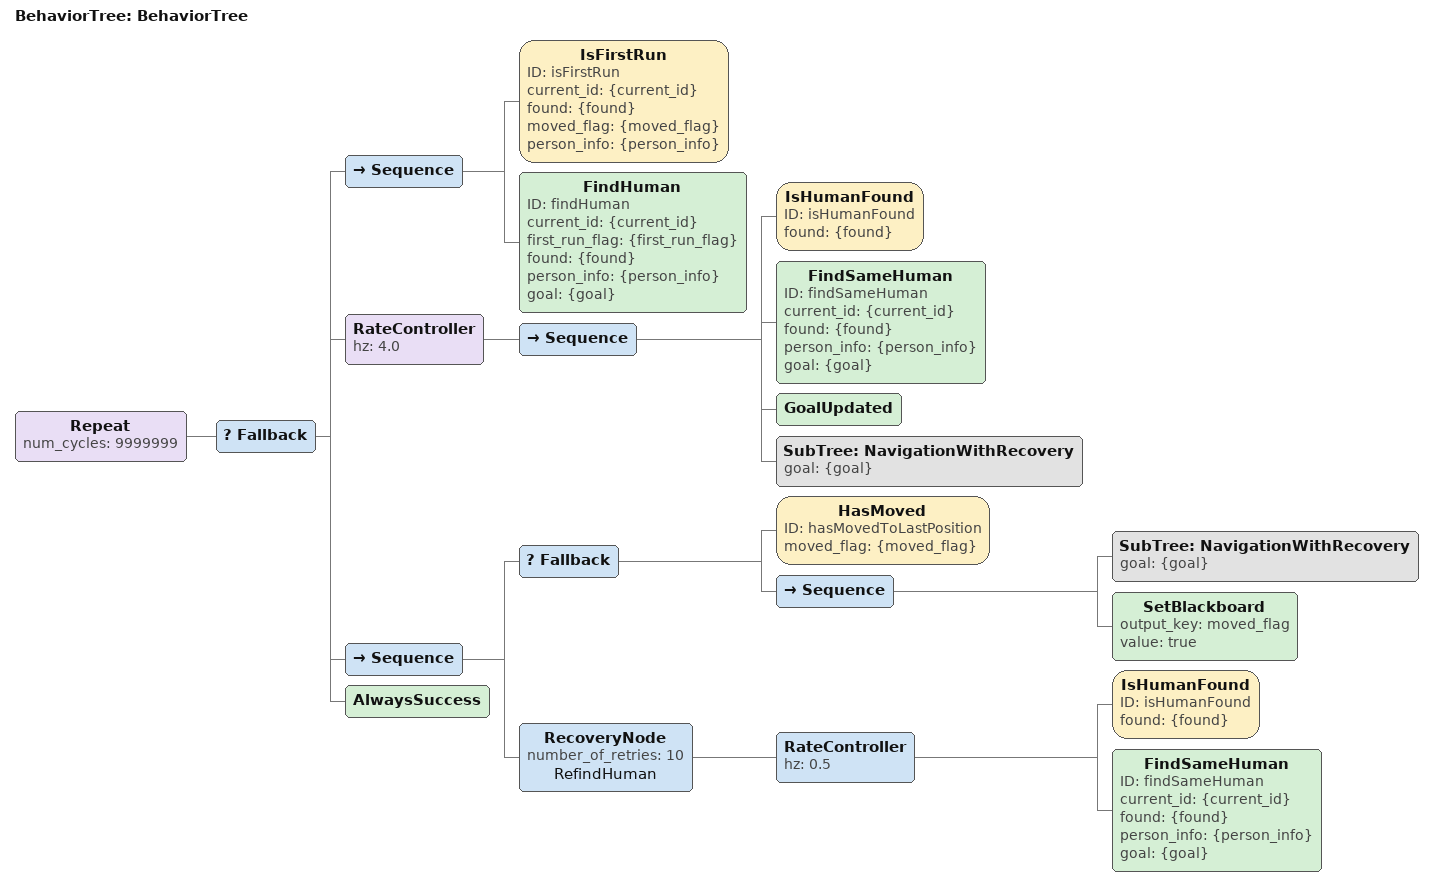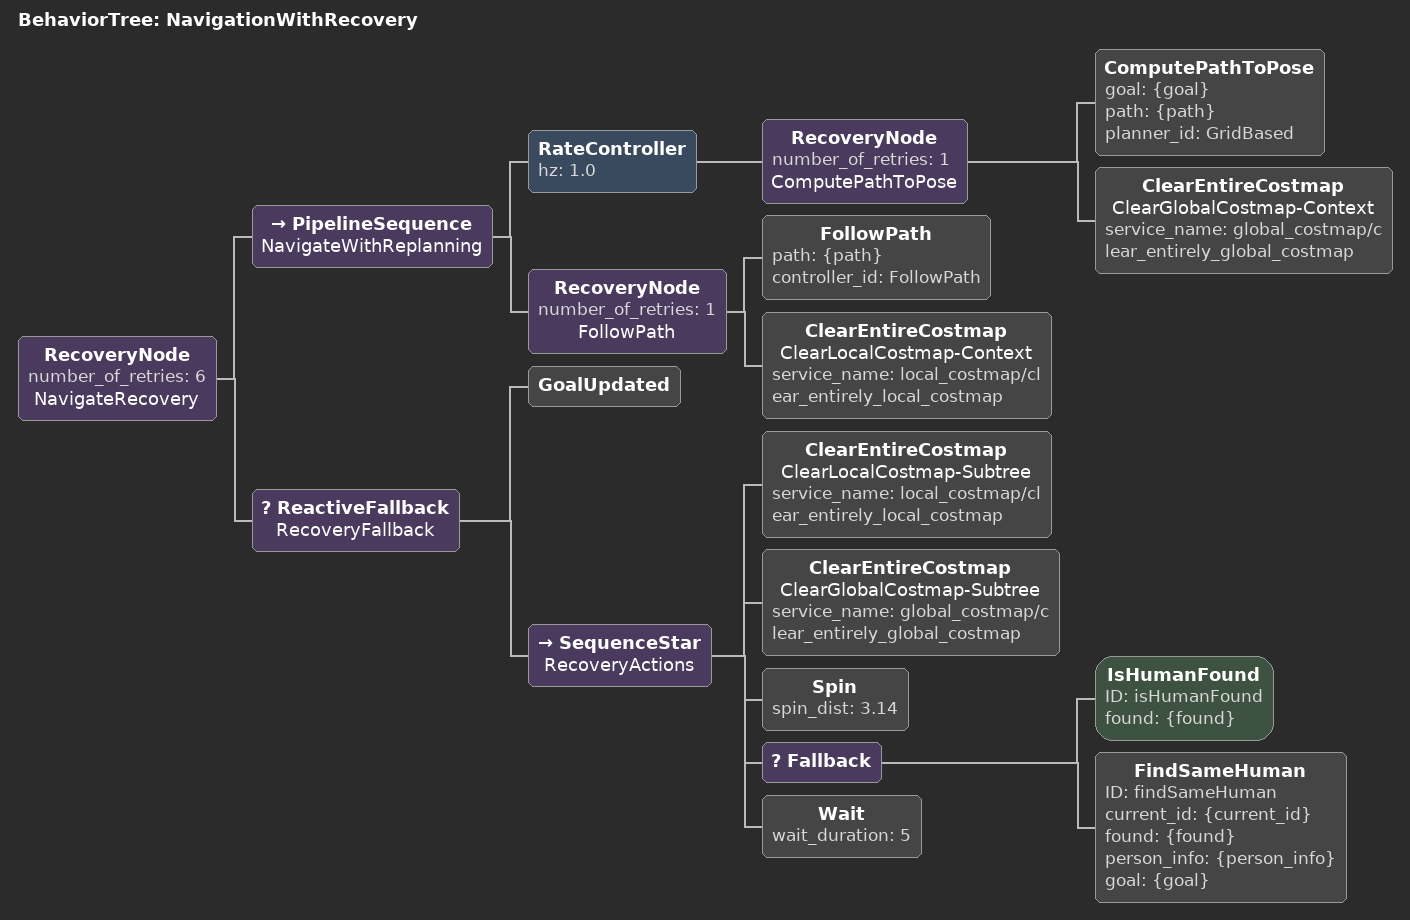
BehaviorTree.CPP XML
<?xml version="1.0"?>
<root main_tree_to_execute="BehaviorTree">
	<BehaviorTree ID="BehaviorTree">
		<Repeat num_cycles="9999999">
			<Fallback>
				<Sequence>
					<IsFirstRun ID="isFirstRun" current_id="{current_id}" found="{found}" moved_flag="{moved_flag}" person_info="{person_info}" />
					<FindHuman ID="findHuman" current_id="{current_id}" first_run_flag="{first_run_flag}" found="{found}" person_info="{person_info}" goal="{goal}"/>
				</Sequence>
				<RateController hz="4.0">
					<Sequence>
						<IsHumanFound ID="isHumanFound" found="{found}"/>
						<FindSameHuman ID="findSameHuman" current_id="{current_id}" found="{found}" person_info="{person_info}" goal="{goal}" />
						<GoalUpdated/>
                        <SubTree ID="NavigationWithRecovery" goal="{goal}"/>
					</Sequence>
				</RateController>
				<Sequence>
					<Fallback>
						<HasMoved ID="hasMovedToLastPosition" moved_flag="{moved_flag}"/>
						<Sequence>
							<SubTree ID="NavigationWithRecovery" goal="{goal}"/>
							<SetBlackboard output_key="moved_flag" value="true" />
						</Sequence>
					</Fallback>
					<RecoveryNode number_of_retries="10" name="RefindHuman">
						<RateController hz="0.5">
							<IsHumanFound ID="isHumanFound" found="{found}"/>
							<FindSameHuman ID="findSameHuman" current_id="{current_id}" found="{found}" person_info="{person_info}" goal="{goal}" />
						</RateController>
					</RecoveryNode>
				</Sequence>
				<AlwaysSuccess/>
			</Fallback>
		</Repeat>
	</BehaviorTree>

    <BehaviorTree ID="NavigationWithRecovery">
       <RecoveryNode number_of_retries="6" name="NavigateRecovery">
								<PipelineSequence name="NavigateWithReplanning">
									<RateController hz="1.0">
										<RecoveryNode number_of_retries="1" name="ComputePathToPose">
											<ComputePathToPose goal="{goal}" path="{path}" planner_id="GridBased"/>
											<ClearEntireCostmap name="ClearGlobalCostmap-Context" service_name="global_costmap/clear_entirely_global_costmap"/>
										</RecoveryNode>
									</RateController>
									<RecoveryNode number_of_retries="1" name="FollowPath">
										<FollowPath path="{path}" controller_id="FollowPath"/>
										<ClearEntireCostmap name="ClearLocalCostmap-Context" service_name="local_costmap/clear_entirely_local_costmap"/>
									</RecoveryNode>
								</PipelineSequence>
								<ReactiveFallback name="RecoveryFallback">
									<GoalUpdated/>
									<SequenceStar name="RecoveryActions">
										<ClearEntireCostmap name="ClearLocalCostmap-Subtree" service_name="local_costmap/clear_entirely_local_costmap"/>
										<ClearEntireCostmap name="ClearGlobalCostmap-Subtree" service_name="global_costmap/clear_entirely_global_costmap"/>
										<Spin spin_dist="3.14"/>
										<Fallback>
											<IsHumanFound ID="isHumanFound" found="{found}"/>
											<FindSameHuman ID="findSameHuman" current_id="{current_id}" found="{found}" person_info="{person_info}" goal="{goal}" />
										</Fallback>
										<Wait wait_duration="5"/>
									</SequenceStar>
								</ReactiveFallback>
							</RecoveryNode>
    </BehaviorTree>
</root>
